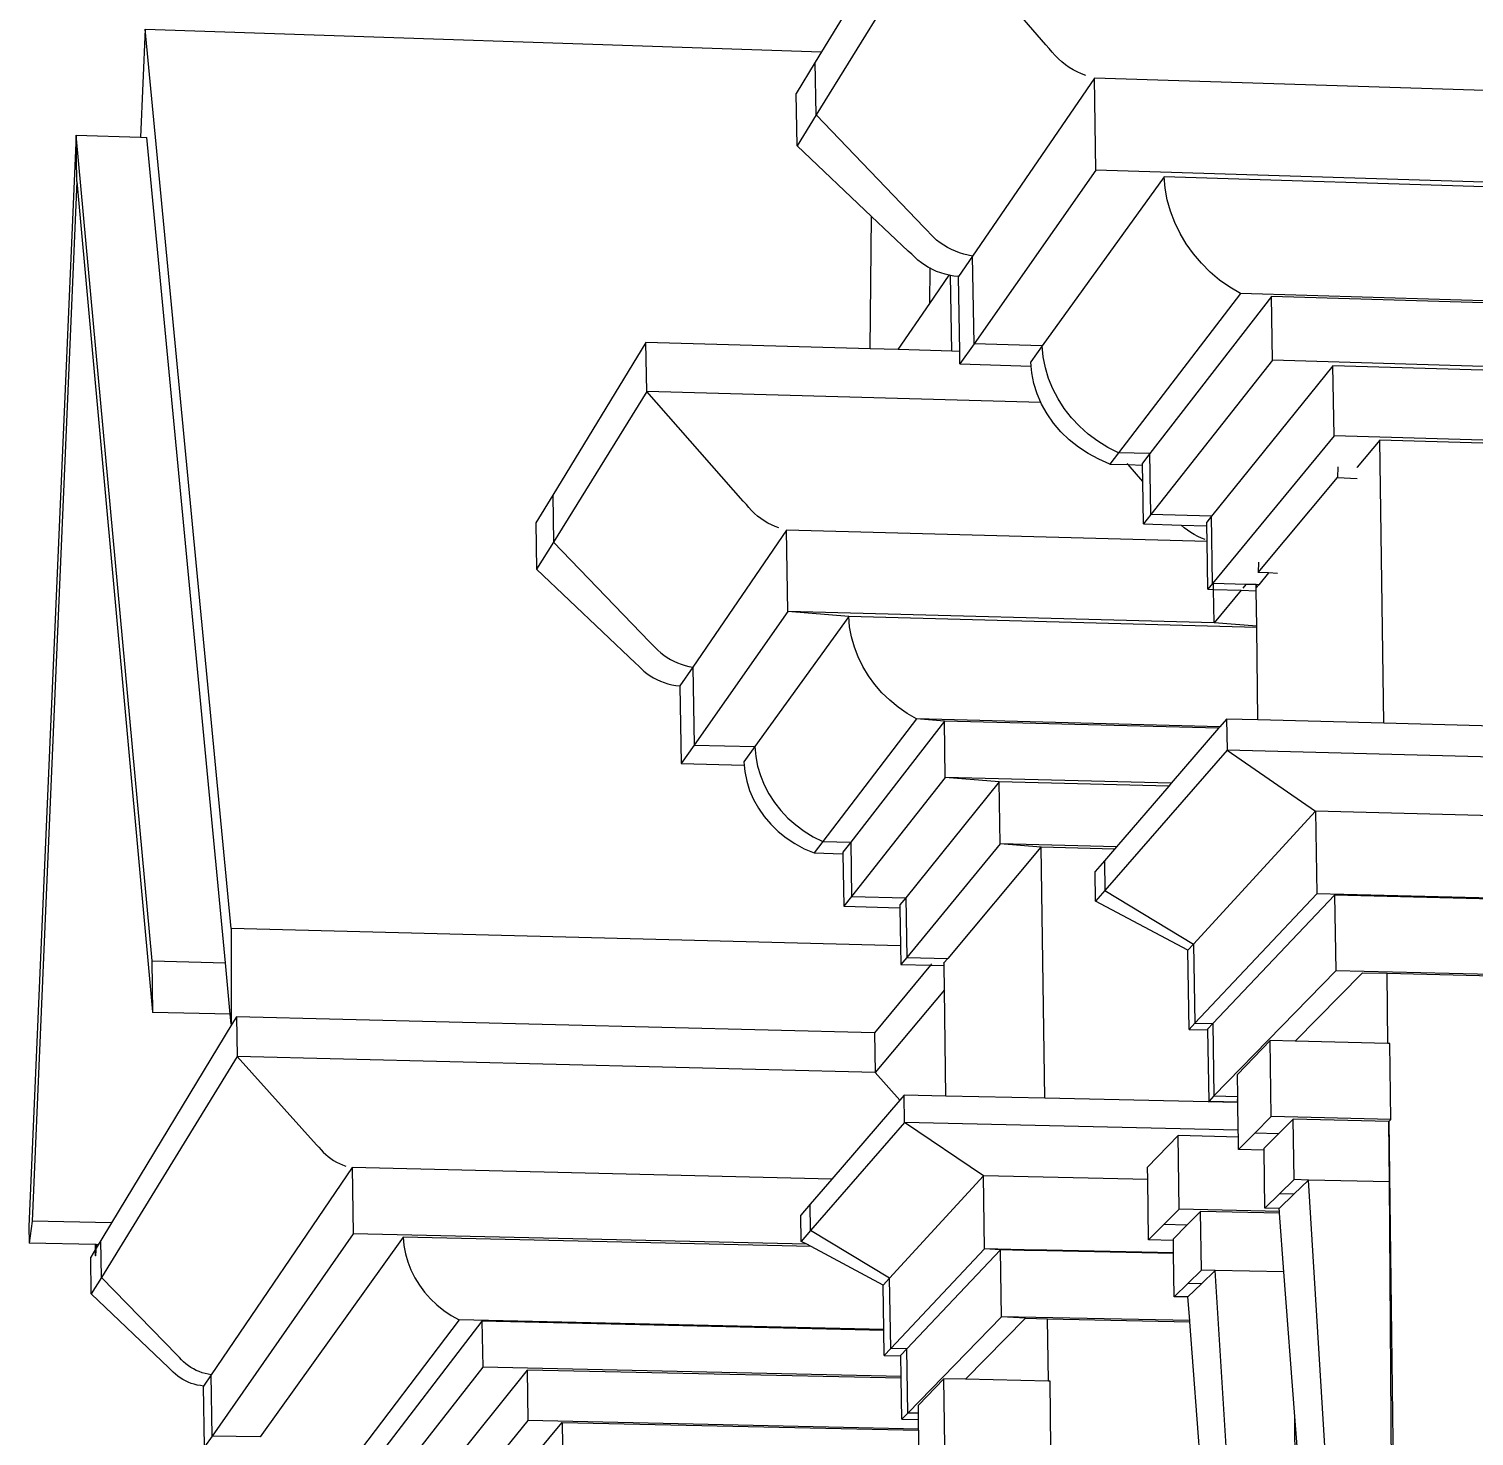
# Model space of a CAD drawing. Extents: x -106 to 80, y -44 to 65.
# Drawn here: x -106.4 to -99.14, y 20.07 to 27.15 of the extents above; entities that cross this region are included whole.
import ezdxf

# ---------------------------------------------------------------- set-up
doc = ezdxf.new("R2010")
doc.units = 0
doc.layers.get('0').update_dxf_attribs({"linetype": 'CONTINUOUS'})

msp = doc.modelspace()

# ---------------------------------------------------------------- linework, layer by layer
for p, q in [((-101.8402, 27.6967), (-102.4483, 26.7133)), ((-101.2948, 27.065), (-101.8402, 27.6967)), ((-102.1555, 27.4658), (-102.4212, 27.03)), ((-105.8191, 27.1437), (-105.8439, 26.6005)), ((-105.3872, 22.625), (-105.8191, 27.1437)), ((-105.8191, 27.1437), (-102.4212, 27.03)), ((-102.4212, 27.03), (-102.4527, 26.9784)), ((-101.2774, 27.0464), (-101.2948, 27.065)), ((-101.2631, 27.0283), (-101.2774, 27.0464)), ((-101.2477, 27.0111), (-101.2631, 27.0283)), ((-102.4527, 26.9784), (-102.549, 26.8205)), ((-102.4483, 26.7133), (-102.4527, 26.9784)), ((-101.2312, 26.9947), (-101.2477, 27.0111)), ((-101.2139, 26.9793), (-101.2312, 26.9947)), ((-101.1956, 26.965), (-101.2139, 26.9793)), ((-101.1765, 26.9517), (-101.1956, 26.965)), ((-101.1568, 26.9396), (-101.1765, 26.9517)), ((-101.0503, 26.8979), (-101.6624, 26.0038)), ((-101.1364, 26.9287), (-101.1568, 26.9396)), ((-101.1155, 26.919), (-101.1364, 26.9287)), ((-101.0941, 26.9107), (-101.1155, 26.919)), ((-96.6464, 26.7563), (-101.0503, 26.8979)), ((-101.0428, 26.4356), (-101.0503, 26.8979)), ((-102.5445, 26.5576), (-102.549, 26.8205)), ((-102.4483, 26.7133), (-102.5445, 26.5576)), ((-101.9061, 26.1474), (-102.4483, 26.7133)), ((-106.1665, 26.6109), (-106.404, 21.128)), ((-105.7849, 22.4619), (-106.1665, 26.6109)), ((-106.1632, 26.3788), (-106.1665, 26.6109)), ((-106.1665, 26.6109), (-105.8439, 26.6005)), ((-105.8439, 26.6005), (-105.8114, 26.5994)), ((-105.4167, 22.4525), (-105.8114, 26.5994)), ((-102.1699, 26.2032), (-102.5445, 26.5576)), ((-101.0428, 26.4356), (-101.6552, 25.5629)), ((-96.6391, 26.2974), (-101.0428, 26.4356)), ((-106.1632, 26.3788), (-106.3884, 21.1551)), ((-106.1632, 26.3788), (-105.7824, 22.206)), ((-100.6997, 26.4026), (-101.3123, 25.5531)), ((-96.3064, 26.2649), (-100.6997, 26.4026)), ((-100.6947, 26.3444), (-100.6997, 26.4026)), ((-100.684, 26.2863), (-100.6947, 26.3444)), ((-100.668, 26.2288), (-100.684, 26.2863)), ((-100.6467, 26.1723), (-100.668, 26.2288)), ((-102.1774, 25.5376), (-102.1699, 26.2032)), ((-101.9853, 26.0286), (-102.1699, 26.2032)), ((-101.8888, 26.1307), (-101.9061, 26.1474)), ((-100.6202, 26.1175), (-100.6467, 26.1723)), ((-101.8746, 26.1144), (-101.8888, 26.1307)), ((-101.8592, 26.099), (-101.8746, 26.1144)), ((-101.8429, 26.0844), (-101.8592, 26.099)), ((-101.8255, 26.0709), (-101.8429, 26.0844)), ((-101.8073, 26.0584), (-101.8255, 26.0709)), ((-100.5889, 26.0648), (-100.6202, 26.1175)), ((-101.9674, 26.0131), (-101.9853, 26.0286)), ((-101.9526, 25.9978), (-101.9674, 26.0131)), ((-101.9368, 25.9833), (-101.9526, 25.9978)), ((-101.7883, 26.047), (-101.8073, 26.0584)), ((-101.7686, 26.0367), (-101.7883, 26.047)), ((-101.7483, 26.0276), (-101.7686, 26.0367)), ((-101.7274, 26.0197), (-101.7483, 26.0276)), ((-101.6624, 26.0038), (-101.7332, 25.9005)), ((-101.7061, 26.0131), (-101.7274, 26.0197)), ((-101.6844, 26.0078), (-101.7061, 26.0131)), ((-101.6624, 26.0038), (-101.6844, 26.0078)), ((-101.6552, 25.5629), (-101.6624, 26.0038)), ((-100.5531, 26.0146), (-100.5889, 26.0648)), ((-100.5129, 25.9673), (-100.5531, 26.0146)), ((-101.9198, 25.9699), (-101.9368, 25.9833)), ((-101.9019, 25.9574), (-101.9198, 25.9699)), ((-101.8831, 25.9461), (-101.9019, 25.9574)), ((-101.8758, 25.9423), (-101.8831, 25.9461)), ((-101.8778, 25.7648), (-101.8758, 25.9423)), ((-101.8635, 25.9359), (-101.8758, 25.9423)), ((-101.8431, 25.9268), (-101.8635, 25.9359)), ((-101.822, 25.919), (-101.8431, 25.9268)), ((-100.4688, 25.9234), (-100.5129, 25.9673)), ((-100.4212, 25.8833), (-100.4688, 25.9234)), ((-101.8778, 25.7648), (-101.7805, 25.9076)), ((-101.8004, 25.9124), (-101.822, 25.919)), ((-101.7805, 25.9076), (-101.8004, 25.9124)), ((-101.7783, 25.9071), (-101.7805, 25.9076)), ((-101.773, 25.9062), (-101.7783, 25.9071)), ((-101.7669, 25.5257), (-101.773, 25.9062)), ((-101.7559, 25.9032), (-101.773, 25.9062)), ((-101.7332, 25.9005), (-101.7559, 25.9032)), ((-101.7269, 25.5246), (-101.7332, 25.9005)), ((-100.3704, 25.8473), (-100.4212, 25.8833)), ((-100.317, 25.8156), (-100.9291, 25.0156)), ((-100.1604, 25.801), (-100.7719, 25.0113)), ((-100.317, 25.8156), (-100.3704, 25.8473)), ((-96.36, 25.6955), (-100.317, 25.8156)), ((-96.3599, 25.6857), (-100.1604, 25.801)), ((-100.1552, 25.4807), (-100.1604, 25.801)), ((-102.0356, 25.5335), (-101.8778, 25.7648)), ((-103.3038, 25.5701), (-103.7721, 24.8025)), ((-103.2998, 25.324), (-103.3038, 25.5701)), ((-102.1774, 25.5376), (-103.3038, 25.5701)), ((-101.6552, 25.5629), (-101.7259, 25.4622)), ((-101.3123, 25.5531), (-101.6552, 25.5629)), ((-102.0356, 25.5335), (-102.1774, 25.5376)), ((-101.7669, 25.5257), (-102.0356, 25.5335)), ((-101.7269, 25.5246), (-101.7669, 25.5257)), ((-101.7259, 25.4622), (-101.7269, 25.5246)), ((-101.3123, 25.5531), (-101.3704, 25.4726)), ((-101.3072, 25.4978), (-101.3123, 25.5531)), ((-101.2966, 25.4429), (-101.3072, 25.4978)), ((-101.7259, 25.4622), (-101.3683, 25.4505)), ((-101.3683, 25.4505), (-101.3704, 25.4726)), ((-101.3652, 25.4178), (-101.3683, 25.4505)), ((-101.3542, 25.3637), (-101.3652, 25.4178)), ((-101.2806, 25.389), (-101.2966, 25.4429)), ((-100.1552, 25.4807), (-100.7669, 24.7048)), ((-99.8518, 25.4529), (-100.4618, 24.6966)), ((-96.1879, 25.3625), (-100.1552, 25.4807)), ((-96.1877, 25.3439), (-99.8518, 25.4529)), ((-99.8461, 25.1001), (-99.8518, 25.4529)), ((-101.3376, 25.3109), (-101.3542, 25.3637)), ((-101.2593, 25.3364), (-101.2806, 25.389)), ((-103.2998, 25.324), (-103.7683, 24.5669)), ((-101.3189, 25.2677), (-103.2998, 25.324)), ((-102.8145, 24.7718), (-103.2998, 25.324)), ((-101.3189, 25.2677), (-101.3376, 25.3109)), ((-101.2329, 25.2856), (-101.2593, 25.3364)), ((-101.2016, 25.2371), (-101.2329, 25.2856)), ((-101.3155, 25.2597), (-101.3189, 25.2677)), ((-101.2881, 25.2106), (-101.3155, 25.2597)), ((-101.2556, 25.1641), (-101.2881, 25.2106)), ((-101.1657, 25.1913), (-101.2016, 25.2371)), ((-101.2183, 25.1206), (-101.2556, 25.1641)), ((-101.1254, 25.1486), (-101.1657, 25.1913)), ((-101.0813, 25.1094), (-101.1254, 25.1486)), ((-101.1765, 25.0803), (-101.2183, 25.1206)), ((-101.1307, 25.0437), (-101.1765, 25.0803)), ((-101.0335, 25.0739), (-101.0813, 25.1094)), ((-100.9827, 25.0426), (-101.0335, 25.0739)), ((-99.8461, 25.1001), (-100.4563, 24.3587)), ((-96.0827, 24.9904), (-99.8461, 25.1001)), ((-99.6162, 25.0794), (-99.7306, 24.9428)), ((-99.6155, 25.0794), (-99.6162, 25.0794)), ((-99.5966, 23.6565), (-99.6155, 25.0794)), ((-96.0817, 24.9765), (-99.6155, 25.0794)), ((-101.0811, 25.0111), (-101.1307, 25.0437)), ((-101.0282, 24.9828), (-101.0811, 25.0111)), ((-100.9724, 24.9589), (-101.0282, 24.9828)), ((-100.9291, 25.0156), (-100.9827, 25.0426)), ((-100.9291, 25.0156), (-100.9724, 24.9589)), ((-100.7719, 25.0113), (-100.9291, 25.0156)), ((-100.7719, 25.0113), (-100.8088, 24.9636)), ((-100.7669, 24.7048), (-100.7719, 25.0113)), ((-100.9724, 24.9589), (-100.8813, 24.956)), ((-100.8813, 24.956), (-100.8859, 24.9614)), ((-100.8813, 24.956), (-100.8086, 24.9537)), ((-100.8072, 24.8709), (-100.8813, 24.956)), ((-100.8086, 24.9537), (-100.8088, 24.9636)), ((-100.8072, 24.8709), (-100.8086, 24.9537)), ((-99.8278, 24.9445), (-99.8287, 24.8919)), ((-99.7306, 24.9428), (-99.7314, 24.9418)), ((-100.8037, 24.6581), (-100.8072, 24.8709)), ((-100.227, 24.4143), (-99.8287, 24.8919)), ((-99.8287, 24.8919), (-99.7298, 24.8864)), ((-103.7721, 24.8025), (-103.8567, 24.6639)), ((-103.7721, 24.8025), (-103.7683, 24.5669)), ((-102.7991, 24.7556), (-102.8145, 24.7718)), ((-102.7863, 24.7397), (-102.7991, 24.7556)), ((-102.7726, 24.7247), (-102.7863, 24.7397)), ((-102.758, 24.7104), (-102.7726, 24.7247)), ((-102.7425, 24.697), (-102.758, 24.7104)), ((-102.7262, 24.6845), (-102.7425, 24.697)), ((-100.7669, 24.7048), (-100.8037, 24.6581)), ((-100.4618, 24.6966), (-100.7669, 24.7048)), ((-100.4618, 24.6966), (-100.4857, 24.667)), ((-100.4563, 24.3587), (-100.4618, 24.6966)), ((-103.8567, 24.6639), (-103.8529, 24.4302)), ((-102.5969, 24.6267), (-103.0683, 23.9387)), ((-102.7093, 24.6729), (-102.7262, 24.6845)), ((-102.6917, 24.6624), (-102.7093, 24.6729)), ((-102.6735, 24.653), (-102.6917, 24.6624)), ((-102.6549, 24.6447), (-102.6735, 24.653)), ((-102.6358, 24.6375), (-102.6549, 24.6447)), ((-100.4841, 24.5691), (-102.5969, 24.6267)), ((-102.5903, 24.2184), (-102.5969, 24.6267)), ((-100.8037, 24.6581), (-100.6146, 24.6521)), ((-100.6141, 24.6516), (-100.6146, 24.6521)), ((-100.6146, 24.6521), (-100.4854, 24.648)), ((-100.5989, 24.6383), (-100.6141, 24.6516)), ((-100.5828, 24.6258), (-100.5989, 24.6383)), ((-100.5661, 24.6143), (-100.5828, 24.6258)), ((-100.4854, 24.648), (-100.4857, 24.667)), ((-100.4841, 24.5691), (-100.4854, 24.648)), ((-103.7683, 24.5669), (-103.8529, 24.4302)), ((-103.7683, 24.5669), (-103.2854, 24.0656)), ((-100.5488, 24.6039), (-100.5661, 24.6143)), ((-100.5309, 24.5945), (-100.5488, 24.6039)), ((-100.5125, 24.5862), (-100.5309, 24.5945)), ((-100.4938, 24.5791), (-100.5125, 24.5862)), ((-100.4801, 24.3298), (-100.4841, 24.5691)), ((-103.8529, 24.4302), (-103.3569, 23.9583)), ((-100.2261, 24.4654), (-100.227, 24.4143)), ((-100.1753, 24.4114), (-100.227, 24.4143)), ((-100.1753, 24.4114), (-100.2246, 24.3525)), ((-100.1307, 24.409), (-100.1753, 24.4114)), ((-100.4563, 24.3587), (-100.4801, 24.3298)), ((-100.4801, 24.3298), (-100.4515, 24.3289)), ((-100.452, 24.3586), (-100.4563, 24.3587)), ((-100.4516, 24.3305), (-100.452, 24.3586)), ((-100.2888, 24.3542), (-100.452, 24.3586)), ((-100.4488, 24.1615), (-100.4515, 24.3289)), ((-100.4515, 24.3289), (-100.3134, 24.3246)), ((-100.2888, 24.3542), (-100.3051, 24.3346)), ((-100.2383, 24.3529), (-100.2888, 24.3542)), ((-100.2383, 24.3529), (-100.2381, 24.3364)), ((-100.2378, 24.3529), (-100.2383, 24.3529)), ((-100.2376, 24.337), (-100.2381, 24.3364)), ((-100.2381, 24.3364), (-100.2376, 24.3364)), ((-100.2376, 24.337), (-100.2378, 24.3529)), ((-100.2246, 24.3525), (-100.2378, 24.3529)), ((-100.2246, 24.3525), (-100.2376, 24.337)), ((-100.2376, 24.3364), (-100.2376, 24.337)), ((-100.2376, 24.3364), (-100.2373, 24.3364)), ((-100.2374, 24.3222), (-100.2376, 24.3361)), ((-100.3134, 24.3246), (-100.4488, 24.1615)), ((-100.3134, 24.3246), (-100.2374, 24.3222)), ((-100.235, 24.1433), (-100.2374, 24.3222)), ((-102.5903, 24.2184), (-103.0619, 23.5468)), ((-102.2847, 24.1927), (-102.7563, 23.5391)), ((-100.4488, 24.1615), (-102.5903, 24.2184)), ((-102.2847, 24.1927), (-102.5903, 24.2184)), ((-100.2349, 24.1382), (-102.2847, 24.1927)), ((-102.2802, 24.1413), (-102.2847, 24.1927)), ((-102.2707, 24.09), (-102.2802, 24.1413)), ((-100.235, 24.1433), (-100.4488, 24.1615)), ((-100.2349, 24.1382), (-100.235, 24.1433)), ((-100.2287, 23.6734), (-100.2349, 24.1382)), ((-103.2854, 24.0656), (-103.27, 24.0508)), ((-103.27, 24.0508), (-103.2573, 24.0364)), ((-103.2573, 24.0364), (-103.2436, 24.0227)), ((-102.2564, 24.0394), (-102.2707, 24.09)), ((-102.2374, 23.9897), (-102.2564, 24.0394)), ((-103.2436, 24.0227), (-103.229, 24.0098)), ((-103.229, 24.0098), (-103.2136, 23.9978)), ((-103.2136, 23.9978), (-103.1974, 23.9868)), ((-103.1974, 23.9868), (-103.1804, 23.9767)), ((-103.1804, 23.9767), (-103.1629, 23.9676)), ((-103.1629, 23.9676), (-103.1448, 23.9596)), ((-102.2139, 23.9415), (-102.2374, 23.9897)), ((-103.3569, 23.9583), (-103.341, 23.9445)), ((-103.341, 23.9445), (-103.3279, 23.9308)), ((-103.3279, 23.9308), (-103.3139, 23.9179)), ((-103.3139, 23.9179), (-103.2989, 23.9059)), ((-103.2989, 23.9059), (-103.283, 23.8948)), ((-103.283, 23.8948), (-103.2663, 23.8847)), ((-103.1448, 23.9596), (-103.1261, 23.9526)), ((-103.0683, 23.9387), (-103.1333, 23.8437)), ((-103.1261, 23.9526), (-103.1071, 23.9468)), ((-103.1071, 23.9468), (-103.0878, 23.9422)), ((-103.0878, 23.9422), (-103.0683, 23.9387)), ((-103.0683, 23.9387), (-103.0619, 23.5468)), ((-102.186, 23.8952), (-102.2139, 23.9415)), ((-102.1541, 23.8512), (-102.186, 23.8952)), ((-103.2663, 23.8847), (-103.2489, 23.8755)), ((-103.2489, 23.8755), (-103.2308, 23.8674)), ((-103.2308, 23.8674), (-103.2121, 23.8604)), ((-103.2121, 23.8604), (-103.193, 23.8545)), ((-103.193, 23.8545), (-103.1734, 23.8497)), ((-103.1734, 23.8497), (-103.1535, 23.8461)), ((-103.1535, 23.8461), (-103.1333, 23.8437)), ((-103.1333, 23.8437), (-103.127, 23.4542)), ((-102.1183, 23.8098), (-102.1541, 23.8512)), ((-102.079, 23.7715), (-102.1183, 23.8098)), ((-102.0365, 23.7365), (-102.079, 23.7715)), ((-101.9437, 23.6777), (-102.4149, 23.0623)), ((-101.9913, 23.7051), (-102.0365, 23.7365)), ((-101.9437, 23.6777), (-101.9913, 23.7051)), ((-100.4199, 23.6385), (-101.9437, 23.6777)), ((-101.8041, 23.6663), (-101.9437, 23.6777)), ((-100.3862, 23.6776), (-100.4199, 23.6385)), ((-100.3862, 23.6776), (-100.3837, 23.5216)), ((-100.2287, 23.6734), (-100.3862, 23.6776)), ((-99.5966, 23.6565), (-100.2287, 23.6734)), ((-101.8041, 23.6663), (-102.2747, 23.0588)), ((-100.4265, 23.6309), (-101.8041, 23.6663)), ((-101.7995, 23.3832), (-101.8041, 23.6663)), ((-100.4265, 23.6309), (-100.6646, 23.3546)), ((-100.4199, 23.6385), (-100.4265, 23.6309)), ((-96.0021, 23.5606), (-99.5966, 23.6565)), ((-103.0619, 23.5468), (-103.127, 23.4542)), ((-103.0619, 23.5468), (-102.7563, 23.5391)), ((-102.7563, 23.5391), (-102.8117, 23.4623)), ((-102.7563, 23.5391), (-102.7518, 23.4899)), ((-102.8117, 23.4623), (-102.8101, 23.4455)), ((-102.7518, 23.4899), (-102.7424, 23.4411)), ((-100.3837, 23.5216), (-100.9974, 22.8166)), ((-95.9997, 23.4057), (-100.3837, 23.5216)), ((-100.3837, 23.5216), (-99.9401, 23.215)), ((-103.127, 23.4542), (-102.8101, 23.4455)), ((-102.8101, 23.4455), (-102.8071, 23.4136)), ((-102.8071, 23.4136), (-102.7974, 23.3655)), ((-102.7424, 23.4411), (-102.7281, 23.3932)), ((-102.7281, 23.3932), (-102.7091, 23.3465)), ((-101.7995, 23.3832), (-102.2703, 22.7865)), ((-100.6646, 23.3546), (-101.7995, 23.3832)), ((-101.529, 23.3615), (-101.7995, 23.3832)), ((-102.7974, 23.3655), (-102.7826, 23.3185)), ((-102.7826, 23.3185), (-102.7631, 23.273)), ((-102.7091, 23.3465), (-102.6856, 23.3015)), ((-101.529, 23.3615), (-101.9984, 22.7799)), ((-100.6772, 23.34), (-101.529, 23.3615)), ((-101.524, 23.0496), (-101.529, 23.3615)), ((-100.6772, 23.34), (-100.9399, 23.0352)), ((-100.6646, 23.3546), (-100.6772, 23.34)), ((-102.7631, 23.273), (-102.7388, 23.2293)), ((-102.6856, 23.3015), (-102.6577, 23.2585)), ((-102.6577, 23.2585), (-102.6257, 23.2178)), ((-102.7388, 23.2293), (-102.71, 23.1879)), ((-102.71, 23.1879), (-102.6769, 23.1491)), ((-102.6257, 23.2178), (-102.5899, 23.18)), ((-102.5899, 23.18), (-102.5505, 23.1452)), ((-99.9401, 23.215), (-100.552, 22.5468)), ((-95.9392, 23.1113), (-99.9401, 23.215)), ((-99.9401, 23.215), (-99.9335, 22.7994)), ((-102.6769, 23.1491), (-102.6399, 23.1132)), ((-102.6399, 23.1132), (-102.5992, 23.0805)), ((-102.5505, 23.1452), (-102.508, 23.1139)), ((-102.508, 23.1139), (-102.4626, 23.0861)), ((-102.5992, 23.0805), (-102.5552, 23.0514)), ((-102.5552, 23.0514), (-102.5083, 23.0261)), ((-102.5083, 23.0261), (-102.4589, 23.0047)), ((-102.4626, 23.0861), (-102.4149, 23.0623)), ((-102.4149, 23.0623), (-102.4589, 23.0047)), ((-102.4149, 23.0623), (-102.2747, 23.0588)), ((-102.2747, 23.0588), (-102.3138, 23.0084)), ((-102.2747, 23.0588), (-102.2703, 22.7865)), ((-101.524, 23.0496), (-101.9935, 22.4795)), ((-101.3188, 23.0335), (-101.787, 22.4746)), ((-100.9399, 23.0352), (-101.524, 23.0496)), ((-101.3188, 23.0335), (-101.524, 23.0496)), ((-101.3172, 23.0334), (-101.3188, 23.0335)), ((-101.3002, 21.7718), (-101.3172, 23.0334)), ((-100.9493, 23.0244), (-101.3172, 23.0334)), ((-100.9493, 23.0244), (-100.9998, 22.9658)), ((-100.9399, 23.0352), (-100.9493, 23.0244)), ((-102.4589, 23.0047), (-102.3137, 23.0009)), ((-102.3138, 23.0084), (-102.3137, 23.0009)), ((-102.3137, 23.0009), (-102.3094, 22.7369)), ((-100.9998, 22.9658), (-101.047, 22.911)), ((-100.9998, 22.9658), (-100.9974, 22.8166)), ((-101.0446, 22.7625), (-101.047, 22.911)), ((-100.9974, 22.8166), (-101.0446, 22.7625)), ((-100.9974, 22.8166), (-100.552, 22.5468)), ((-102.2703, 22.7865), (-102.3094, 22.7369)), ((-102.3094, 22.7369), (-102.0272, 22.7295)), ((-102.2703, 22.7865), (-101.9984, 22.7799)), ((-101.9984, 22.7799), (-102.0274, 22.7439)), ((-102.0274, 22.7439), (-102.0272, 22.7295)), ((-102.0272, 22.7295), (-102.0241, 22.5381)), ((-101.9984, 22.7799), (-101.9935, 22.4795)), ((-100.5808, 22.5153), (-101.0446, 22.7625)), ((-99.9335, 22.7994), (-100.5457, 22.1489)), ((-99.8438, 22.7924), (-100.4554, 22.1469)), ((-95.9077, 22.6978), (-99.9335, 22.7994)), ((-95.9073, 22.6932), (-99.8438, 22.7924)), ((-99.8438, 22.7924), (-99.8378, 22.4129)), ((-105.3872, 22.625), (-105.3874, 22.1445)), ((-102.0241, 22.5381), (-105.3872, 22.625)), ((-102.0241, 22.5381), (-102.0226, 22.4443)), ((-100.552, 22.5468), (-100.5808, 22.5153)), ((-100.5744, 22.1183), (-100.5808, 22.5153)), ((-100.552, 22.5468), (-100.5457, 22.1489)), ((-105.7813, 22.2037), (-105.7849, 22.4619)), ((-105.7849, 22.4619), (-105.4167, 22.4525)), ((-105.3921, 22.1939), (-105.4167, 22.4525)), ((-101.8746, 22.4405), (-102.1555, 22.101)), ((-101.9935, 22.4795), (-102.0226, 22.4443)), ((-102.0226, 22.4443), (-101.8746, 22.4405)), ((-101.9935, 22.4795), (-101.787, 22.4746)), ((-101.8684, 22.448), (-101.8746, 22.4405)), ((-101.8746, 22.4405), (-101.8059, 22.4387)), ((-101.8061, 22.4518), (-101.808, 22.4495)), ((-101.808, 22.4495), (-101.806, 22.4494)), ((-101.787, 22.4746), (-101.8061, 22.4518)), ((-101.806, 22.4494), (-101.8061, 22.4518)), ((-101.8059, 22.4387), (-101.806, 22.4494)), ((-101.8042, 22.3171), (-101.8059, 22.4387)), ((-99.8378, 22.4129), (-100.4496, 21.7835)), ((-100.0412, 22.0587), (-99.7034, 22.4028)), ((-95.8963, 22.3161), (-99.8378, 22.4129)), ((-99.7034, 22.4028), (-99.58, 22.3998)), ((-99.5753, 22.047), (-99.58, 22.3998)), ((-99.58, 22.3998), (-95.8962, 22.3093)), ((-101.8042, 22.3171), (-102.1524, 21.902)), ((-101.797, 21.7829), (-101.8042, 22.3171)), ((-105.7824, 22.206), (-105.7813, 22.2037)), ((-105.3921, 22.1939), (-105.7813, 22.2037)), ((-105.3874, 22.1445), (-105.3921, 22.1939)), ((-105.3614, 22.1813), (-105.3838, 22.1444)), ((-102.1555, 22.101), (-105.3614, 22.1813)), ((-105.3614, 22.1813), (-105.3582, 21.9813)), ((-100.5457, 22.1489), (-100.5744, 22.1183)), ((-100.5457, 22.1489), (-100.4554, 22.1469)), ((-105.3838, 22.1444), (-105.989, 21.1458)), ((-105.3838, 22.1444), (-105.3874, 22.1445)), ((-102.1555, 22.101), (-102.1524, 21.902)), ((-100.5744, 22.1183), (-100.4802, 22.1158)), ((-100.4554, 22.1469), (-100.4802, 22.1206)), ((-100.4802, 22.1158), (-100.4802, 22.1206)), ((-100.4744, 21.758), (-100.4802, 22.1158)), ((-100.4554, 22.1469), (-100.4496, 21.7835)), ((-100.1666, 22.0618), (-100.331, 21.8915)), ((-100.1615, 21.6802), (-100.1666, 22.0618)), ((-100.0412, 22.0587), (-100.1666, 22.0618)), ((-99.5753, 22.047), (-100.0412, 22.0587)), ((-99.5656, 22.0468), (-99.5753, 22.047)), ((-99.5605, 21.6655), (-99.5656, 22.0468)), ((-105.3582, 21.9813), (-106.0399, 20.8721)), ((-102.1524, 21.902), (-105.3582, 21.9813)), ((-105.3582, 21.9813), (-104.9593, 21.5386)), ((-102.1524, 21.902), (-102.0282, 21.7618)), ((-100.3295, 21.7808), (-100.331, 21.8915)), ((-102.0059, 21.7876), (-102.0282, 21.7618)), ((-102.0037, 21.6498), (-102.0059, 21.7876)), ((-101.797, 21.7829), (-102.0059, 21.7876)), ((-102.0282, 21.7618), (-102.3697, 21.3659)), ((-101.3002, 21.7718), (-101.797, 21.7829)), ((-100.3291, 21.75), (-101.3002, 21.7718)), ((-100.4496, 21.7835), (-100.4744, 21.758)), ((-100.4744, 21.758), (-100.3291, 21.7541)), ((-100.4496, 21.7835), (-100.3295, 21.7808)), ((-100.3331, 21.7613), (-100.3293, 21.7652)), ((-100.3292, 21.7612), (-100.3331, 21.7613)), ((-100.3293, 21.7652), (-100.3295, 21.7808)), ((-100.3292, 21.7612), (-100.3293, 21.7652)), ((-100.3291, 21.7541), (-100.3292, 21.7612)), ((-100.3291, 21.75), (-100.3291, 21.7541)), ((-100.3272, 21.6125), (-100.3291, 21.75)), ((-102.0037, 21.6498), (-102.4763, 21.1073)), ((-100.3272, 21.6125), (-102.0037, 21.6498)), ((-101.6082, 21.3825), (-102.0037, 21.6498)), ((-100.2442, 21.5967), (-100.1615, 21.6802)), ((-99.5605, 21.6655), (-100.1615, 21.6802)), ((-100.1246, 21.5938), (-100.0512, 21.6672)), ((-99.5708, 21.6555), (-100.0512, 21.6672)), ((-100.0471, 21.363), (-100.0512, 21.6672)), ((-99.5708, 21.6555), (-99.5701, 21.6563)), ((-99.5668, 21.3515), (-99.5708, 21.6555)), ((-99.5701, 21.6563), (-99.5605, 21.6655)), ((-99.2843, 0.1133), (-99.5701, 21.6563)), ((-100.6289, 21.5845), (-100.7828, 21.4251)), ((-100.3268, 21.5772), (-100.6289, 21.5845)), ((-100.624, 21.2154), (-100.6289, 21.5845)), ((-100.3268, 21.5772), (-100.3272, 21.6125)), ((-100.3259, 21.5143), (-100.3268, 21.5772)), ((-100.2442, 21.5967), (-100.3259, 21.5143)), ((-100.1246, 21.5938), (-100.2442, 21.5967)), ((-100.1246, 21.5938), (-100.1972, 21.5212)), ((-104.9593, 21.5386), (-104.9466, 21.5255)), ((-104.9466, 21.5255), (-104.9361, 21.5128)), ((-104.9361, 21.5128), (-104.9249, 21.5007)), ((-104.9249, 21.5007), (-104.9128, 21.4893)), ((-100.1971, 21.5112), (-100.3259, 21.5143)), ((-100.1971, 21.5112), (-100.1972, 21.5212)), ((-100.1932, 21.22), (-100.1971, 21.5112)), ((-104.7803, 21.4233), (-105.4883, 20.3824)), ((-104.9128, 21.4893), (-104.9001, 21.4786)), ((-104.9001, 21.4786), (-104.8867, 21.4686)), ((-104.8867, 21.4686), (-104.8728, 21.4595)), ((-104.8728, 21.4595), (-104.8583, 21.4511)), ((-104.8583, 21.4511), (-104.8433, 21.4437)), ((-104.8433, 21.4437), (-104.828, 21.4372)), ((-104.828, 21.4372), (-104.8123, 21.4316)), ((-102.3697, 21.3659), (-104.7803, 21.4233)), ((-104.7803, 21.4233), (-104.775, 21.0911)), ((-100.782, 21.3645), (-100.7828, 21.4251)), ((-102.3697, 21.3659), (-102.4784, 21.2399)), ((-101.6082, 21.3825), (-102.0793, 20.8685)), ((-100.782, 21.3645), (-101.6082, 21.3825)), ((-101.6024, 21.0151), (-101.6082, 21.3825)), ((-100.7779, 21.06), (-100.782, 21.3645)), ((-100.1205, 21.2912), (-100.0471, 21.363)), ((-100.0488, 21.2894), (-99.975, 21.3613)), ((-99.975, 21.3613), (-100.0471, 21.363)), ((-99.5668, 21.3515), (-99.975, 21.3613)), ((-99.8403, 19.1715), (-99.975, 21.3613)), ((-99.5526, 19.1724), (-99.5668, 21.3515)), ((-100.1205, 21.2912), (-100.1932, 21.22)), ((-100.0488, 21.2894), (-100.1218, 21.2184)), ((-100.0488, 21.2894), (-100.1205, 21.2912)), ((-102.4784, 21.2399), (-102.5256, 21.1852)), ((-102.4763, 21.1073), (-102.4784, 21.2399)), ((-100.7014, 21.1373), (-100.624, 21.2154)), ((-100.1207, 21.2035), (-100.624, 21.2154)), ((-100.1218, 21.2184), (-100.1932, 21.22)), ((-100.1207, 21.2035), (-100.1218, 21.2184)), ((-100.12, 21.1939), (-100.1207, 21.2035)), ((-106.3884, 21.1551), (-106.4028, 21.0443)), ((-105.989, 21.1458), (-106.3884, 21.1551)), ((-105.989, 21.1458), (-106.0429, 21.0569)), ((-102.5235, 21.0531), (-102.5256, 21.1852)), ((-100.7014, 21.1373), (-100.7779, 21.06)), ((-100.5856, 21.1345), (-100.7014, 21.1373)), ((-100.5856, 21.1345), (-100.6536, 21.0665)), ((-100.5856, 21.1345), (-100.5169, 21.2033)), ((-100.12, 21.1939), (-100.5169, 21.2033)), ((-100.5129, 20.909), (-100.5169, 21.2033)), ((-100.0978, 20.8994), (-100.12, 21.1939)), ((-106.404, 21.128), (-106.4028, 21.0443)), ((-104.775, 21.0911), (-105.4833, 20.075)), ((-104.5234, 21.074), (-105.2424, 20.0702)), ((-102.4956, 21.0382), (-104.775, 21.0911)), ((-102.4737, 21.0264), (-104.5234, 21.074)), ((-104.5234, 21.074), (-104.5197, 21.0322)), ((-102.4763, 21.1073), (-102.5235, 21.0531)), ((-102.0793, 20.8685), (-102.4763, 21.1073)), ((-100.6535, 21.0571), (-100.7779, 21.06)), ((-100.6535, 21.0571), (-100.6536, 21.0665)), ((-106.0701, 21.0366), (-106.4028, 21.0443)), ((-106.0694, 21.013), (-106.0933, 20.9737)), ((-106.0694, 21.013), (-106.0701, 21.0366)), ((-106.066, 21.0365), (-106.0701, 21.0366)), ((-106.0686, 20.981), (-106.0694, 21.013)), ((-106.066, 21.0365), (-106.0686, 20.981)), ((-106.0554, 21.0363), (-106.066, 21.0365)), ((-106.0554, 21.0363), (-106.066, 21.0188)), ((-106.0429, 21.0569), (-106.0554, 21.0363)), ((-106.0399, 20.8721), (-106.0429, 21.0569)), ((-104.5197, 21.0322), (-104.5119, 20.9906)), ((-104.5119, 20.9906), (-104.5002, 20.9495)), ((-102.4956, 21.0382), (-102.5235, 21.0531)), ((-102.4737, 21.0264), (-102.4956, 21.0382)), ((-102.1124, 20.8323), (-102.4737, 21.0264)), ((-101.6024, 21.0151), (-102.0737, 20.5147)), ((-101.5224, 21.0097), (-101.9932, 20.5131)), ((-101.5224, 21.0097), (-101.6024, 21.0151)), ((-101.4026, 21.0108), (-101.6024, 21.0151)), ((-101.5172, 20.6742), (-101.5224, 21.0097)), ((-101.4026, 21.0071), (-101.5224, 21.0097)), ((-101.4026, 21.0108), (-101.4026, 21.0071)), ((-101.2899, 21.0085), (-101.4026, 21.0108)), ((-101.2898, 21.0047), (-101.4026, 21.0071)), ((-101.2898, 21.0047), (-101.2899, 21.0085)), ((-100.6527, 20.995), (-101.2899, 21.0085)), ((-100.6526, 20.9913), (-101.2898, 21.0047)), ((-100.6527, 20.995), (-100.6535, 21.0571)), ((-100.6526, 20.9913), (-100.6527, 20.995)), ((-100.6497, 20.7751), (-100.6526, 20.9913)), ((-106.0903, 20.79), (-106.0933, 20.9737)), ((-106.0676, 20.981), (-106.0686, 20.981)), ((-104.5002, 20.9495), (-104.4845, 20.9094)), ((-106.0399, 20.8721), (-106.0903, 20.79)), ((-105.6594, 20.481), (-106.0399, 20.8721)), ((-104.4845, 20.9094), (-104.4652, 20.8704)), ((-104.4652, 20.8704), (-104.4422, 20.8331)), ((-102.0793, 20.8685), (-102.1124, 20.8323)), ((-102.0737, 20.5147), (-102.0793, 20.8685)), ((-100.5817, 20.8417), (-100.6497, 20.7751)), ((-100.5817, 20.8417), (-100.5129, 20.909)), ((-100.5122, 20.8401), (-100.5817, 20.8417)), ((-100.4431, 20.9074), (-100.5129, 20.909)), ((-100.5122, 20.8401), (-100.4431, 20.9074)), ((-100.0978, 20.8994), (-100.4431, 20.9074)), ((-100.3121, 18.7896), (-100.4431, 20.9074)), ((-100.043, 20.1722), (-100.0978, 20.8994)), ((-105.7017, 20.4171), (-106.0903, 20.79)), ((-104.4422, 20.8331), (-104.4159, 20.7976)), ((-104.4159, 20.7976), (-104.3864, 20.7644)), ((-102.1089, 20.6108), (-102.1124, 20.8323)), ((-100.5806, 20.7735), (-100.6497, 20.7751)), ((-100.5122, 20.8401), (-100.5806, 20.7735)), ((-100.5716, 20.6548), (-100.5806, 20.7735)), ((-104.3864, 20.7644), (-104.3541, 20.7336)), ((-104.3541, 20.7336), (-104.3191, 20.7057)), ((-104.3191, 20.7057), (-104.2818, 20.6807)), ((-104.2426, 20.6589), (-104.9732, 19.6975)), ((-104.1275, 20.6513), (-104.8627, 19.6954)), ((-104.2818, 20.6807), (-104.2426, 20.6589)), ((-102.1089, 20.6108), (-104.2426, 20.6589)), ((-102.1088, 20.6058), (-104.1275, 20.6513)), ((-104.1275, 20.6513), (-104.1239, 20.4209)), ((-101.5172, 20.6742), (-101.9881, 20.19)), ((-101.6977, 20.3605), (-101.3973, 20.6663)), ((-100.5716, 20.6548), (-101.5172, 20.6742)), ((-101.3973, 20.6663), (-101.5172, 20.6742)), ((-101.3973, 20.6663), (-101.2852, 20.664)), ((-101.281, 20.3513), (-101.2852, 20.664)), ((-101.2852, 20.664), (-100.5712, 20.6493)), ((-100.5712, 20.6493), (-100.5716, 20.6548)), ((-100.4244, 18.6982), (-100.5712, 20.6493)), ((-102.1088, 20.6058), (-102.1089, 20.6108)), ((-102.1068, 20.4796), (-102.1088, 20.6058)), ((-105.6473, 20.4695), (-105.6594, 20.481)), ((-102.0737, 20.5147), (-102.1068, 20.4796)), ((-102.1068, 20.4796), (-102.0233, 20.4777)), ((-101.9932, 20.5131), (-102.0737, 20.5147)), ((-101.9932, 20.5131), (-102.0233, 20.4814)), ((-102.0233, 20.4777), (-102.0233, 20.4814)), ((-102.0216, 20.3743), (-102.0233, 20.4777)), ((-101.9881, 20.19), (-101.9932, 20.5131)), ((-105.6893, 20.4062), (-105.7017, 20.4171)), ((-105.6791, 20.3954), (-105.6893, 20.4062)), ((-105.6373, 20.4583), (-105.6473, 20.4695)), ((-105.6265, 20.4476), (-105.6373, 20.4583)), ((-105.615, 20.4375), (-105.6265, 20.4476)), ((-105.6028, 20.4282), (-105.615, 20.4375)), ((-105.5901, 20.4196), (-105.6028, 20.4282)), ((-105.5767, 20.4117), (-105.5901, 20.4196)), ((-105.5629, 20.4047), (-105.5767, 20.4117)), ((-105.5486, 20.3985), (-105.5629, 20.4047)), ((-104.1239, 20.4209), (-104.8593, 19.4816)), ((-103.9008, 20.4064), (-104.6447, 19.4776)), ((-102.0216, 20.3743), (-104.1239, 20.4209)), ((-102.0215, 20.3648), (-103.9008, 20.4064)), ((-103.9008, 20.4064), (-103.8968, 20.1524)), ((-105.668, 20.3852), (-105.6791, 20.3954)), ((-105.6563, 20.3757), (-105.668, 20.3852)), ((-105.6438, 20.3669), (-105.6563, 20.3757)), ((-105.6308, 20.3589), (-105.6438, 20.3669)), ((-105.6171, 20.3516), (-105.6308, 20.3589)), ((-105.603, 20.3452), (-105.6171, 20.3516)), ((-105.5883, 20.3396), (-105.603, 20.3452)), ((-105.5733, 20.3349), (-105.5883, 20.3396)), ((-105.558, 20.331), (-105.5733, 20.3349)), ((-105.5339, 20.3931), (-105.5486, 20.3985)), ((-105.5189, 20.3886), (-105.5339, 20.3931)), ((-105.4883, 20.3824), (-105.5266, 20.3261)), ((-105.5037, 20.3851), (-105.5189, 20.3886)), ((-105.4883, 20.3824), (-105.5037, 20.3851)), ((-105.4833, 20.075), (-105.4883, 20.3824)), ((-102.0215, 20.3648), (-102.0216, 20.3743)), ((-102.0182, 20.1591), (-102.0215, 20.3648)), ((-101.8063, 20.3629), (-101.935, 20.2296)), ((-101.8017, 20.0255), (-101.8063, 20.3629)), ((-101.6977, 20.3605), (-101.8063, 20.3629)), ((-101.281, 20.3513), (-101.6977, 20.3605)), ((-101.2734, 20.3511), (-101.281, 20.3513)), ((-101.2689, 20.014), (-101.2734, 20.3511)), ((-105.5424, 20.3281), (-105.558, 20.331)), ((-105.5266, 20.3261), (-105.5424, 20.3281)), ((-105.5216, 20.02), (-105.5266, 20.3261)), ((-101.9881, 20.19), (-102.0182, 20.1591)), ((-101.9345, 20.189), (-101.9881, 20.19)), ((-101.9345, 20.189), (-101.935, 20.2296)), ((-101.934, 20.1573), (-101.9345, 20.189)), ((-103.8968, 20.1524), (-104.641, 19.2418)), ((-103.7275, 20.1416), (-104.478, 19.2388)), ((-101.9334, 20.1098), (-103.8968, 20.1524)), ((-103.725, 20.1416), (-103.7275, 20.1416)), ((-103.725, 20.1416), (-103.7107, 19.1076)), ((-101.9333, 20.1027), (-103.725, 20.1416)), ((-102.0182, 20.1591), (-101.934, 20.1573)), ((-101.9334, 20.1098), (-101.934, 20.1573)), ((-100.0369, 19.28), (-100.043, 20.1722)), ((-99.9756, 19.2788), (-100.043, 20.1722)), ((-105.4833, 20.075), (-105.5216, 20.02)), ((-105.2424, 20.0702), (-105.4833, 20.075)), ((-101.9333, 20.1027), (-101.9334, 20.1098)), ((-101.9317, 19.9834), (-101.9333, 20.1027))]:
    msp.add_line(p, q)

doc.saveas('drawing.dxf')
